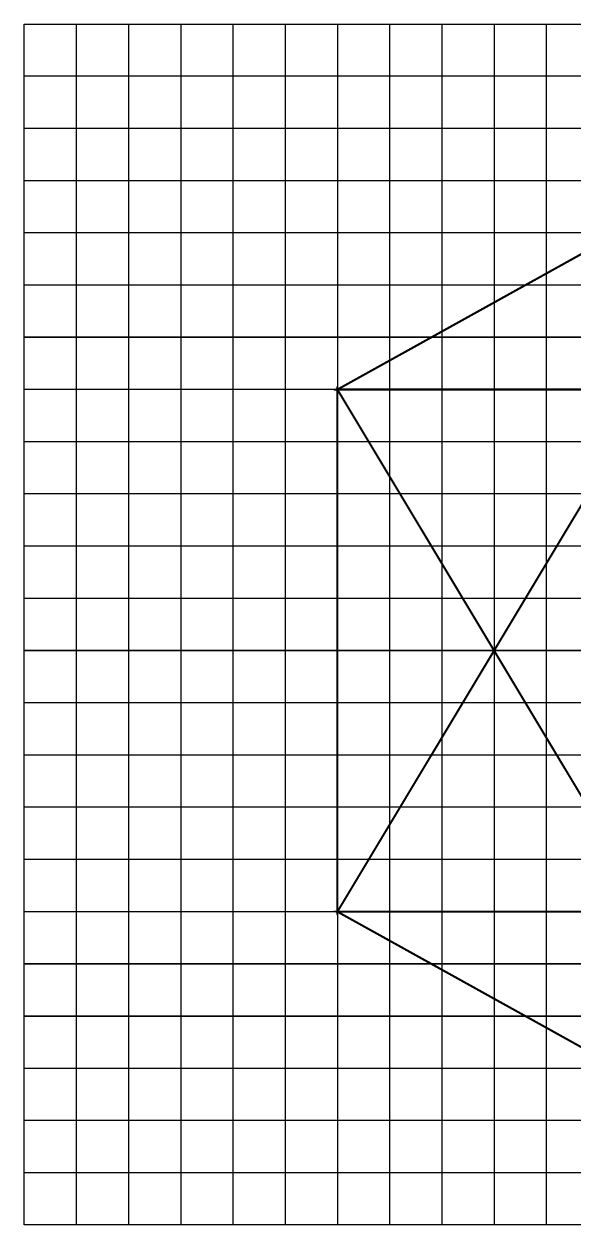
# Model space of a CAD drawing. Header units: metres. Extents: x 1550.1 to 1638.8, y 1292.3 to 1349.9.
# Drawn here: x 1590.93 to 1601.46, y 1292.35 to 1315.35 of the extents above; entities that cross this region are included whole.
import ezdxf

# ---------------------------------------------------------------- set-up
doc = ezdxf.new("R2010")
doc.units = ezdxf.units.M
doc.layers.add('DIGITOS', color=4, linetype='Continuous')
doc.layers.add('REJILLA', color=1, linetype='Continuous')

msp = doc.modelspace()

# ---------------------------------------------------------------- linework, layer by layer
at = {"layer": 'DIGITOS', "const_width": 0.04}
for points in [[(1596.926, 1308.347), (1602.926, 1308.347), (1605.926, 1313.347)], [(1602.926, 1308.347), (1599.926, 1303.347), (1596.926, 1308.347)], [(1596.926, 1308.347), (1596.926, 1298.347), (1599.926, 1303.347)], [(1596.926, 1298.347), (1602.926, 1298.347), (1599.926, 1303.347)], [(1596.926, 1298.347), (1605.926, 1293.347), (1602.926, 1298.347)]]:
    msp.add_lwpolyline(points, close=True, dxfattribs=at)
at = {"layer": 'REJILLA'}
for p, q in [((1590.926, 1315.347), (1591.926, 1315.347)), ((1590.926, 1314.347), (1590.926, 1315.347)), ((1591.926, 1315.347), (1591.926, 1314.347)), ((1591.926, 1315.347), (1592.926, 1315.347)), ((1592.926, 1315.347), (1592.926, 1314.347)), ((1592.926, 1315.347), (1593.926, 1315.347)), ((1593.926, 1315.347), (1593.926, 1314.347)), ((1593.926, 1315.347), (1594.926, 1315.347)), ((1594.926, 1315.347), (1594.926, 1314.347)), ((1594.926, 1315.347), (1595.926, 1315.347)), ((1595.926, 1315.347), (1595.926, 1314.347)), ((1595.926, 1315.347), (1596.926, 1315.347)), ((1596.926, 1315.347), (1596.926, 1314.347)), ((1596.926, 1315.347), (1597.926, 1315.347)), ((1597.926, 1315.347), (1597.926, 1314.347)), ((1597.926, 1315.347), (1598.926, 1315.347)), ((1598.926, 1315.347), (1598.926, 1314.347)), ((1598.926, 1315.347), (1599.926, 1315.347)), ((1599.926, 1315.347), (1599.926, 1314.347)), ((1599.926, 1315.347), (1600.926, 1315.347)), ((1600.926, 1315.347), (1600.926, 1314.347)), ((1600.926, 1315.347), (1601.926, 1315.347)), ((1591.926, 1314.347), (1590.926, 1314.347)), ((1590.926, 1313.347), (1590.926, 1314.347)), ((1592.926, 1314.347), (1591.926, 1314.347)), ((1591.926, 1314.347), (1591.926, 1313.347)), ((1593.926, 1314.347), (1592.926, 1314.347)), ((1592.926, 1314.347), (1592.926, 1313.347)), ((1594.926, 1314.347), (1593.926, 1314.347)), ((1593.926, 1314.347), (1593.926, 1313.347)), ((1595.926, 1314.347), (1594.926, 1314.347)), ((1594.926, 1314.347), (1594.926, 1313.347)), ((1596.926, 1314.347), (1595.926, 1314.347)), ((1595.926, 1314.347), (1595.926, 1313.347)), ((1597.926, 1314.347), (1596.926, 1314.347)), ((1596.926, 1314.347), (1596.926, 1313.347)), ((1598.926, 1314.347), (1597.926, 1314.347)), ((1597.926, 1314.347), (1597.926, 1313.347)), ((1599.926, 1314.347), (1598.926, 1314.347)), ((1598.926, 1314.347), (1598.926, 1313.347)), ((1600.926, 1314.347), (1599.926, 1314.347)), ((1599.926, 1314.347), (1599.926, 1313.347)), ((1601.926, 1314.347), (1600.926, 1314.347)), ((1600.926, 1314.347), (1600.926, 1313.347)), ((1591.926, 1313.347), (1590.926, 1313.347)), ((1590.926, 1312.347), (1590.926, 1313.347)), ((1592.926, 1313.347), (1591.926, 1313.347)), ((1591.926, 1313.347), (1591.926, 1312.347)), ((1593.926, 1313.347), (1592.926, 1313.347)), ((1592.926, 1313.347), (1592.926, 1312.347)), ((1594.926, 1313.347), (1593.926, 1313.347)), ((1593.926, 1313.347), (1593.926, 1312.347)), ((1595.926, 1313.347), (1594.926, 1313.347)), ((1594.926, 1313.347), (1594.926, 1312.347)), ((1596.926, 1313.347), (1595.926, 1313.347)), ((1595.926, 1313.347), (1595.926, 1312.347)), ((1597.926, 1313.347), (1596.926, 1313.347)), ((1596.926, 1313.347), (1596.926, 1312.347)), ((1598.926, 1313.347), (1597.926, 1313.347)), ((1597.926, 1313.347), (1597.926, 1312.347)), ((1599.926, 1313.347), (1598.926, 1313.347)), ((1598.926, 1313.347), (1598.926, 1312.347)), ((1600.926, 1313.347), (1599.926, 1313.347)), ((1599.926, 1313.347), (1599.926, 1312.347)), ((1601.926, 1313.347), (1600.926, 1313.347)), ((1600.926, 1313.347), (1600.926, 1312.347)), ((1591.926, 1312.347), (1590.926, 1312.347)), ((1590.926, 1311.347), (1590.926, 1312.347)), ((1592.926, 1312.347), (1591.926, 1312.347)), ((1591.926, 1312.347), (1591.926, 1311.347)), ((1593.926, 1312.347), (1592.926, 1312.347)), ((1592.926, 1312.347), (1592.926, 1311.347)), ((1594.926, 1312.347), (1593.926, 1312.347)), ((1593.926, 1312.347), (1593.926, 1311.347)), ((1595.926, 1312.347), (1594.926, 1312.347)), ((1594.926, 1312.347), (1594.926, 1311.347)), ((1596.926, 1312.347), (1595.926, 1312.347)), ((1595.926, 1312.347), (1595.926, 1311.347)), ((1597.926, 1312.347), (1596.926, 1312.347)), ((1596.926, 1312.347), (1596.926, 1311.347)), ((1598.926, 1312.347), (1597.926, 1312.347)), ((1597.926, 1312.347), (1597.926, 1311.347)), ((1599.926, 1312.347), (1598.926, 1312.347)), ((1598.926, 1312.347), (1598.926, 1311.347)), ((1600.926, 1312.347), (1599.926, 1312.347)), ((1599.926, 1312.347), (1599.926, 1311.347)), ((1601.926, 1312.347), (1600.926, 1312.347)), ((1600.926, 1312.347), (1600.926, 1311.347)), ((1591.926, 1311.347), (1590.926, 1311.347)), ((1590.926, 1310.347), (1590.926, 1311.347)), ((1592.926, 1311.347), (1591.926, 1311.347)), ((1591.926, 1311.347), (1591.926, 1310.347)), ((1593.926, 1311.347), (1592.926, 1311.347)), ((1592.926, 1311.347), (1592.926, 1310.347)), ((1594.926, 1311.347), (1593.926, 1311.347)), ((1593.926, 1311.347), (1593.926, 1310.347)), ((1595.926, 1311.347), (1594.926, 1311.347)), ((1594.926, 1311.347), (1594.926, 1310.347)), ((1596.926, 1311.347), (1595.926, 1311.347)), ((1595.926, 1311.347), (1595.926, 1310.347)), ((1597.926, 1311.347), (1596.926, 1311.347)), ((1596.926, 1311.347), (1596.926, 1310.347)), ((1598.926, 1311.347), (1597.926, 1311.347)), ((1597.926, 1311.347), (1597.926, 1310.347)), ((1599.926, 1311.347), (1598.926, 1311.347)), ((1598.926, 1311.347), (1598.926, 1310.347)), ((1600.926, 1311.347), (1599.926, 1311.347)), ((1599.926, 1311.347), (1599.926, 1310.347)), ((1601.926, 1311.347), (1600.926, 1311.347)), ((1600.926, 1311.347), (1600.926, 1310.347)), ((1591.926, 1310.347), (1590.926, 1310.347)), ((1590.926, 1309.347), (1590.926, 1310.347)), ((1592.926, 1310.347), (1591.926, 1310.347)), ((1591.926, 1310.347), (1591.926, 1309.347)), ((1593.926, 1310.347), (1592.926, 1310.347)), ((1592.926, 1310.347), (1592.926, 1309.347)), ((1594.926, 1310.347), (1593.926, 1310.347)), ((1593.926, 1310.347), (1593.926, 1309.347)), ((1595.926, 1310.347), (1594.926, 1310.347)), ((1594.926, 1310.347), (1594.926, 1309.347)), ((1596.926, 1310.347), (1595.926, 1310.347)), ((1595.926, 1310.347), (1595.926, 1309.347)), ((1597.926, 1310.347), (1596.926, 1310.347)), ((1596.926, 1310.347), (1596.926, 1309.347)), ((1598.926, 1310.347), (1597.926, 1310.347)), ((1597.926, 1310.347), (1597.926, 1309.347)), ((1599.926, 1310.347), (1598.926, 1310.347)), ((1598.926, 1310.347), (1598.926, 1309.347)), ((1600.926, 1310.347), (1599.926, 1310.347)), ((1599.926, 1310.347), (1599.926, 1309.347)), ((1601.926, 1310.347), (1600.926, 1310.347)), ((1600.926, 1310.347), (1600.926, 1309.347)), ((1591.926, 1309.347), (1590.926, 1309.347)), ((1590.926, 1309.347), (1591.926, 1309.347)), ((1590.926, 1308.347), (1590.926, 1309.347)), ((1592.926, 1309.347), (1591.926, 1309.347)), ((1591.926, 1309.347), (1591.926, 1308.347)), ((1591.926, 1309.347), (1592.926, 1309.347)), ((1593.926, 1309.347), (1592.926, 1309.347)), ((1592.926, 1309.347), (1592.926, 1308.347)), ((1592.926, 1309.347), (1593.926, 1309.347)), ((1594.926, 1309.347), (1593.926, 1309.347)), ((1593.926, 1309.347), (1593.926, 1308.347)), ((1593.926, 1309.347), (1594.926, 1309.347)), ((1595.926, 1309.347), (1594.926, 1309.347)), ((1594.926, 1309.347), (1594.926, 1308.347)), ((1594.926, 1309.347), (1595.926, 1309.347)), ((1596.926, 1309.347), (1595.926, 1309.347)), ((1595.926, 1309.347), (1595.926, 1308.347)), ((1595.926, 1309.347), (1596.926, 1309.347)), ((1597.926, 1309.347), (1596.926, 1309.347)), ((1596.926, 1309.347), (1596.926, 1308.347)), ((1596.926, 1309.347), (1597.926, 1309.347)), ((1598.926, 1309.347), (1597.926, 1309.347)), ((1597.926, 1309.347), (1597.926, 1308.347)), ((1597.926, 1309.347), (1598.926, 1309.347)), ((1599.926, 1309.347), (1598.926, 1309.347)), ((1598.926, 1309.347), (1598.926, 1308.347)), ((1598.926, 1309.347), (1599.926, 1309.347)), ((1600.926, 1309.347), (1599.926, 1309.347)), ((1599.926, 1309.347), (1599.926, 1308.347)), ((1599.926, 1309.347), (1600.926, 1309.347)), ((1601.926, 1309.347), (1600.926, 1309.347)), ((1600.926, 1309.347), (1600.926, 1308.347)), ((1600.926, 1309.347), (1601.926, 1309.347)), ((1591.926, 1308.347), (1590.926, 1308.347)), ((1590.926, 1307.347), (1590.926, 1308.347)), ((1592.926, 1308.347), (1591.926, 1308.347)), ((1591.926, 1308.347), (1591.926, 1307.347)), ((1593.926, 1308.347), (1592.926, 1308.347)), ((1592.926, 1308.347), (1592.926, 1307.347)), ((1594.926, 1308.347), (1593.926, 1308.347)), ((1593.926, 1308.347), (1593.926, 1307.347)), ((1595.926, 1308.347), (1594.926, 1308.347)), ((1594.926, 1308.347), (1594.926, 1307.347)), ((1596.926, 1308.347), (1595.926, 1308.347)), ((1595.926, 1308.347), (1595.926, 1307.347)), ((1597.926, 1308.347), (1596.926, 1308.347)), ((1596.926, 1308.347), (1596.926, 1307.347)), ((1598.926, 1308.347), (1597.926, 1308.347)), ((1597.926, 1308.347), (1597.926, 1307.347)), ((1599.926, 1308.347), (1598.926, 1308.347)), ((1598.926, 1308.347), (1598.926, 1307.347)), ((1600.926, 1308.347), (1599.926, 1308.347)), ((1599.926, 1308.347), (1599.926, 1307.347)), ((1601.926, 1308.347), (1600.926, 1308.347)), ((1600.926, 1308.347), (1600.926, 1307.347)), ((1591.926, 1307.347), (1590.926, 1307.347)), ((1590.926, 1306.347), (1590.926, 1307.347)), ((1592.926, 1307.347), (1591.926, 1307.347)), ((1591.926, 1307.347), (1591.926, 1306.347)), ((1593.926, 1307.347), (1592.926, 1307.347)), ((1592.926, 1307.347), (1592.926, 1306.347)), ((1594.926, 1307.347), (1593.926, 1307.347)), ((1593.926, 1307.347), (1593.926, 1306.347)), ((1595.926, 1307.347), (1594.926, 1307.347)), ((1594.926, 1307.347), (1594.926, 1306.347)), ((1596.926, 1307.347), (1595.926, 1307.347)), ((1595.926, 1307.347), (1595.926, 1306.347)), ((1597.926, 1307.347), (1596.926, 1307.347)), ((1596.926, 1307.347), (1596.926, 1306.347)), ((1598.926, 1307.347), (1597.926, 1307.347)), ((1597.926, 1307.347), (1597.926, 1306.347)), ((1599.926, 1307.347), (1598.926, 1307.347)), ((1598.926, 1307.347), (1598.926, 1306.347)), ((1600.926, 1307.347), (1599.926, 1307.347)), ((1599.926, 1307.347), (1599.926, 1306.347)), ((1601.926, 1307.347), (1600.926, 1307.347)), ((1600.926, 1307.347), (1600.926, 1306.347)), ((1591.926, 1306.347), (1590.926, 1306.347)), ((1590.926, 1305.347), (1590.926, 1306.347)), ((1592.926, 1306.347), (1591.926, 1306.347)), ((1591.926, 1306.347), (1591.926, 1305.347)), ((1593.926, 1306.347), (1592.926, 1306.347)), ((1592.926, 1306.347), (1592.926, 1305.347)), ((1594.926, 1306.347), (1593.926, 1306.347)), ((1593.926, 1306.347), (1593.926, 1305.347)), ((1595.926, 1306.347), (1594.926, 1306.347)), ((1594.926, 1306.347), (1594.926, 1305.347)), ((1596.926, 1306.347), (1595.926, 1306.347)), ((1595.926, 1306.347), (1595.926, 1305.347)), ((1597.926, 1306.347), (1596.926, 1306.347)), ((1596.926, 1306.347), (1596.926, 1305.347)), ((1598.926, 1306.347), (1597.926, 1306.347)), ((1597.926, 1306.347), (1597.926, 1305.347)), ((1599.926, 1306.347), (1598.926, 1306.347)), ((1598.926, 1306.347), (1598.926, 1305.347)), ((1600.926, 1306.347), (1599.926, 1306.347)), ((1599.926, 1306.347), (1599.926, 1305.347)), ((1601.926, 1306.347), (1600.926, 1306.347)), ((1600.926, 1306.347), (1600.926, 1305.347)), ((1591.926, 1305.347), (1590.926, 1305.347)), ((1590.926, 1304.347), (1590.926, 1305.347)), ((1592.926, 1305.347), (1591.926, 1305.347)), ((1591.926, 1305.347), (1591.926, 1304.347)), ((1593.926, 1305.347), (1592.926, 1305.347)), ((1592.926, 1305.347), (1592.926, 1304.347)), ((1594.926, 1305.347), (1593.926, 1305.347)), ((1593.926, 1305.347), (1593.926, 1304.347)), ((1595.926, 1305.347), (1594.926, 1305.347)), ((1594.926, 1305.347), (1594.926, 1304.347)), ((1596.926, 1305.347), (1595.926, 1305.347)), ((1595.926, 1305.347), (1595.926, 1304.347)), ((1597.926, 1305.347), (1596.926, 1305.347)), ((1596.926, 1305.347), (1596.926, 1304.347)), ((1598.926, 1305.347), (1597.926, 1305.347)), ((1597.926, 1305.347), (1597.926, 1304.347)), ((1599.926, 1305.347), (1598.926, 1305.347)), ((1598.926, 1305.347), (1598.926, 1304.347)), ((1600.926, 1305.347), (1599.926, 1305.347)), ((1599.926, 1305.347), (1599.926, 1304.347)), ((1601.926, 1305.347), (1600.926, 1305.347)), ((1600.926, 1305.347), (1600.926, 1304.347)), ((1591.926, 1304.347), (1590.926, 1304.347)), ((1590.926, 1303.347), (1590.926, 1304.347)), ((1592.926, 1304.347), (1591.926, 1304.347)), ((1591.926, 1304.347), (1591.926, 1303.347)), ((1593.926, 1304.347), (1592.926, 1304.347)), ((1592.926, 1304.347), (1592.926, 1303.347)), ((1594.926, 1304.347), (1593.926, 1304.347)), ((1593.926, 1304.347), (1593.926, 1303.347)), ((1595.926, 1304.347), (1594.926, 1304.347)), ((1594.926, 1304.347), (1594.926, 1303.347)), ((1596.926, 1304.347), (1595.926, 1304.347)), ((1595.926, 1304.347), (1595.926, 1303.347)), ((1597.926, 1304.347), (1596.926, 1304.347)), ((1596.926, 1304.347), (1596.926, 1303.347)), ((1598.926, 1304.347), (1597.926, 1304.347)), ((1597.926, 1304.347), (1597.926, 1303.347)), ((1599.926, 1304.347), (1598.926, 1304.347)), ((1598.926, 1304.347), (1598.926, 1303.347)), ((1600.926, 1304.347), (1599.926, 1304.347)), ((1599.926, 1304.347), (1599.926, 1303.347)), ((1601.926, 1304.347), (1600.926, 1304.347)), ((1600.926, 1304.347), (1600.926, 1303.347)), ((1591.926, 1303.347), (1590.926, 1303.347)), ((1590.926, 1303.347), (1591.926, 1303.347)), ((1590.926, 1302.347), (1590.926, 1303.347)), ((1592.926, 1303.347), (1591.926, 1303.347)), ((1591.926, 1303.347), (1591.926, 1302.347)), ((1591.926, 1303.347), (1592.926, 1303.347)), ((1593.926, 1303.347), (1592.926, 1303.347)), ((1592.926, 1303.347), (1592.926, 1302.347)), ((1592.926, 1303.347), (1593.926, 1303.347)), ((1594.926, 1303.347), (1593.926, 1303.347)), ((1593.926, 1303.347), (1593.926, 1302.347)), ((1593.926, 1303.347), (1594.926, 1303.347)), ((1595.926, 1303.347), (1594.926, 1303.347)), ((1594.926, 1303.347), (1594.926, 1302.347)), ((1594.926, 1303.347), (1595.926, 1303.347)), ((1596.926, 1303.347), (1595.926, 1303.347)), ((1595.926, 1303.347), (1595.926, 1302.347)), ((1595.926, 1303.347), (1596.926, 1303.347)), ((1597.926, 1303.347), (1596.926, 1303.347)), ((1596.926, 1303.347), (1596.926, 1302.347)), ((1596.926, 1303.347), (1597.926, 1303.347)), ((1598.926, 1303.347), (1597.926, 1303.347)), ((1597.926, 1303.347), (1597.926, 1302.347)), ((1597.926, 1303.347), (1598.926, 1303.347)), ((1599.926, 1303.347), (1598.926, 1303.347)), ((1598.926, 1303.347), (1598.926, 1302.347)), ((1598.926, 1303.347), (1599.926, 1303.347)), ((1600.926, 1303.347), (1599.926, 1303.347)), ((1599.926, 1303.347), (1599.926, 1302.347)), ((1599.926, 1303.347), (1600.926, 1303.347)), ((1601.926, 1303.347), (1600.926, 1303.347)), ((1600.926, 1303.347), (1600.926, 1302.347)), ((1600.926, 1303.347), (1601.926, 1303.347)), ((1591.926, 1302.347), (1590.926, 1302.347)), ((1590.926, 1301.347), (1590.926, 1302.347)), ((1592.926, 1302.347), (1591.926, 1302.347)), ((1591.926, 1302.347), (1591.926, 1301.347)), ((1593.926, 1302.347), (1592.926, 1302.347)), ((1592.926, 1302.347), (1592.926, 1301.347)), ((1594.926, 1302.347), (1593.926, 1302.347)), ((1593.926, 1302.347), (1593.926, 1301.347)), ((1595.926, 1302.347), (1594.926, 1302.347)), ((1594.926, 1302.347), (1594.926, 1301.347)), ((1596.926, 1302.347), (1595.926, 1302.347)), ((1595.926, 1302.347), (1595.926, 1301.347)), ((1597.926, 1302.347), (1596.926, 1302.347)), ((1596.926, 1302.347), (1596.926, 1301.347)), ((1598.926, 1302.347), (1597.926, 1302.347)), ((1597.926, 1302.347), (1597.926, 1301.347)), ((1599.926, 1302.347), (1598.926, 1302.347)), ((1598.926, 1302.347), (1598.926, 1301.347)), ((1600.926, 1302.347), (1599.926, 1302.347)), ((1599.926, 1302.347), (1599.926, 1301.347)), ((1601.926, 1302.347), (1600.926, 1302.347)), ((1600.926, 1302.347), (1600.926, 1301.347)), ((1591.926, 1301.347), (1590.926, 1301.347)), ((1590.926, 1300.347), (1590.926, 1301.347)), ((1592.926, 1301.347), (1591.926, 1301.347)), ((1591.926, 1301.347), (1591.926, 1300.347)), ((1593.926, 1301.347), (1592.926, 1301.347)), ((1592.926, 1301.347), (1592.926, 1300.347)), ((1594.926, 1301.347), (1593.926, 1301.347)), ((1593.926, 1301.347), (1593.926, 1300.347)), ((1595.926, 1301.347), (1594.926, 1301.347)), ((1594.926, 1301.347), (1594.926, 1300.347)), ((1596.926, 1301.347), (1595.926, 1301.347)), ((1595.926, 1301.347), (1595.926, 1300.347)), ((1597.926, 1301.347), (1596.926, 1301.347)), ((1596.926, 1301.347), (1596.926, 1300.347)), ((1598.926, 1301.347), (1597.926, 1301.347)), ((1597.926, 1301.347), (1597.926, 1300.347)), ((1599.926, 1301.347), (1598.926, 1301.347)), ((1598.926, 1301.347), (1598.926, 1300.347)), ((1600.926, 1301.347), (1599.926, 1301.347)), ((1599.926, 1301.347), (1599.926, 1300.347)), ((1601.926, 1301.347), (1600.926, 1301.347)), ((1600.926, 1301.347), (1600.926, 1300.347)), ((1591.926, 1300.347), (1590.926, 1300.347)), ((1590.926, 1299.347), (1590.926, 1300.347)), ((1592.926, 1300.347), (1591.926, 1300.347)), ((1591.926, 1300.347), (1591.926, 1299.347)), ((1593.926, 1300.347), (1592.926, 1300.347)), ((1592.926, 1300.347), (1592.926, 1299.347)), ((1594.926, 1300.347), (1593.926, 1300.347)), ((1593.926, 1300.347), (1593.926, 1299.347)), ((1595.926, 1300.347), (1594.926, 1300.347)), ((1594.926, 1300.347), (1594.926, 1299.347)), ((1596.926, 1300.347), (1595.926, 1300.347)), ((1595.926, 1300.347), (1595.926, 1299.347)), ((1597.926, 1300.347), (1596.926, 1300.347)), ((1596.926, 1300.347), (1596.926, 1299.347)), ((1598.926, 1300.347), (1597.926, 1300.347)), ((1597.926, 1300.347), (1597.926, 1299.347)), ((1599.926, 1300.347), (1598.926, 1300.347)), ((1598.926, 1300.347), (1598.926, 1299.347)), ((1600.926, 1300.347), (1599.926, 1300.347)), ((1599.926, 1300.347), (1599.926, 1299.347)), ((1601.926, 1300.347), (1600.926, 1300.347)), ((1600.926, 1300.347), (1600.926, 1299.347)), ((1591.926, 1299.347), (1590.926, 1299.347)), ((1590.926, 1298.347), (1590.926, 1299.347)), ((1592.926, 1299.347), (1591.926, 1299.347)), ((1591.926, 1299.347), (1591.926, 1298.347)), ((1593.926, 1299.347), (1592.926, 1299.347)), ((1592.926, 1299.347), (1592.926, 1298.347)), ((1594.926, 1299.347), (1593.926, 1299.347)), ((1593.926, 1299.347), (1593.926, 1298.347)), ((1595.926, 1299.347), (1594.926, 1299.347)), ((1594.926, 1299.347), (1594.926, 1298.347)), ((1596.926, 1299.347), (1595.926, 1299.347)), ((1595.926, 1299.347), (1595.926, 1298.347)), ((1597.926, 1299.347), (1596.926, 1299.347)), ((1596.926, 1299.347), (1596.926, 1298.347)), ((1598.926, 1299.347), (1597.926, 1299.347)), ((1597.926, 1299.347), (1597.926, 1298.347)), ((1599.926, 1299.347), (1598.926, 1299.347)), ((1598.926, 1299.347), (1598.926, 1298.347)), ((1600.926, 1299.347), (1599.926, 1299.347)), ((1599.926, 1299.347), (1599.926, 1298.347)), ((1601.926, 1299.347), (1600.926, 1299.347)), ((1600.926, 1299.347), (1600.926, 1298.347)), ((1591.926, 1298.347), (1590.926, 1298.347)), ((1590.926, 1297.347), (1590.926, 1298.347)), ((1592.926, 1298.347), (1591.926, 1298.347)), ((1591.926, 1298.347), (1591.926, 1297.347)), ((1593.926, 1298.347), (1592.926, 1298.347)), ((1592.926, 1298.347), (1592.926, 1297.347)), ((1594.926, 1298.347), (1593.926, 1298.347)), ((1593.926, 1298.347), (1593.926, 1297.347)), ((1595.926, 1298.347), (1594.926, 1298.347)), ((1594.926, 1298.347), (1594.926, 1297.347)), ((1596.926, 1298.347), (1595.926, 1298.347)), ((1595.926, 1298.347), (1595.926, 1297.347)), ((1597.926, 1298.347), (1596.926, 1298.347)), ((1596.926, 1298.347), (1596.926, 1297.347)), ((1598.926, 1298.347), (1597.926, 1298.347)), ((1597.926, 1298.347), (1597.926, 1297.347)), ((1599.926, 1298.347), (1598.926, 1298.347)), ((1598.926, 1298.347), (1598.926, 1297.347)), ((1600.926, 1298.347), (1599.926, 1298.347)), ((1599.926, 1298.347), (1599.926, 1297.347)), ((1601.926, 1298.347), (1600.926, 1298.347)), ((1600.926, 1298.347), (1600.926, 1297.347)), ((1591.926, 1297.347), (1590.926, 1297.347)), ((1590.926, 1297.347), (1591.926, 1297.347)), ((1590.926, 1296.347), (1590.926, 1297.347)), ((1592.926, 1297.347), (1591.926, 1297.347)), ((1591.926, 1297.347), (1591.926, 1296.347)), ((1591.926, 1297.347), (1592.926, 1297.347)), ((1593.926, 1297.347), (1592.926, 1297.347)), ((1592.926, 1297.347), (1592.926, 1296.347)), ((1592.926, 1297.347), (1593.926, 1297.347)), ((1594.926, 1297.347), (1593.926, 1297.347)), ((1593.926, 1297.347), (1593.926, 1296.347)), ((1593.926, 1297.347), (1594.926, 1297.347)), ((1595.926, 1297.347), (1594.926, 1297.347)), ((1594.926, 1297.347), (1594.926, 1296.347)), ((1594.926, 1297.347), (1595.926, 1297.347)), ((1596.926, 1297.347), (1595.926, 1297.347)), ((1595.926, 1297.347), (1595.926, 1296.347)), ((1595.926, 1297.347), (1596.926, 1297.347)), ((1597.926, 1297.347), (1596.926, 1297.347)), ((1596.926, 1297.347), (1596.926, 1296.347)), ((1596.926, 1297.347), (1597.926, 1297.347)), ((1598.926, 1297.347), (1597.926, 1297.347)), ((1597.926, 1297.347), (1597.926, 1296.347)), ((1597.926, 1297.347), (1598.926, 1297.347)), ((1599.926, 1297.347), (1598.926, 1297.347)), ((1598.926, 1297.347), (1598.926, 1296.347)), ((1598.926, 1297.347), (1599.926, 1297.347)), ((1600.926, 1297.347), (1599.926, 1297.347)), ((1599.926, 1297.347), (1599.926, 1296.347)), ((1599.926, 1297.347), (1600.926, 1297.347)), ((1601.926, 1297.347), (1600.926, 1297.347)), ((1600.926, 1297.347), (1600.926, 1296.347)), ((1600.926, 1297.347), (1601.926, 1297.347)), ((1591.926, 1296.347), (1590.926, 1296.347)), ((1590.926, 1296.347), (1591.926, 1296.347)), ((1590.926, 1295.347), (1590.926, 1296.347)), ((1592.926, 1296.347), (1591.926, 1296.347)), ((1591.926, 1296.347), (1591.926, 1295.347)), ((1591.926, 1296.347), (1592.926, 1296.347)), ((1593.926, 1296.347), (1592.926, 1296.347)), ((1592.926, 1296.347), (1592.926, 1295.347)), ((1592.926, 1296.347), (1593.926, 1296.347)), ((1594.926, 1296.347), (1593.926, 1296.347)), ((1593.926, 1296.347), (1593.926, 1295.347)), ((1593.926, 1296.347), (1594.926, 1296.347)), ((1595.926, 1296.347), (1594.926, 1296.347)), ((1594.926, 1296.347), (1594.926, 1295.347)), ((1594.926, 1296.347), (1595.926, 1296.347)), ((1596.926, 1296.347), (1595.926, 1296.347)), ((1595.926, 1296.347), (1595.926, 1295.347)), ((1595.926, 1296.347), (1596.926, 1296.347)), ((1597.926, 1296.347), (1596.926, 1296.347)), ((1596.926, 1296.347), (1596.926, 1295.347)), ((1596.926, 1296.347), (1597.926, 1296.347)), ((1598.926, 1296.347), (1597.926, 1296.347)), ((1597.926, 1296.347), (1597.926, 1295.347)), ((1597.926, 1296.347), (1598.926, 1296.347)), ((1599.926, 1296.347), (1598.926, 1296.347)), ((1598.926, 1296.347), (1598.926, 1295.347)), ((1598.926, 1296.347), (1599.926, 1296.347)), ((1600.926, 1296.347), (1599.926, 1296.347)), ((1599.926, 1296.347), (1599.926, 1295.347)), ((1599.926, 1296.347), (1600.926, 1296.347)), ((1601.926, 1296.347), (1600.926, 1296.347)), ((1600.926, 1296.347), (1600.926, 1295.347)), ((1600.926, 1296.347), (1601.926, 1296.347)), ((1591.926, 1295.347), (1590.926, 1295.347)), ((1590.926, 1294.347), (1590.926, 1295.347)), ((1592.926, 1295.347), (1591.926, 1295.347)), ((1591.926, 1295.347), (1591.926, 1294.347)), ((1593.926, 1295.347), (1592.926, 1295.347)), ((1592.926, 1295.347), (1592.926, 1294.347)), ((1594.926, 1295.347), (1593.926, 1295.347)), ((1593.926, 1295.347), (1593.926, 1294.347)), ((1595.926, 1295.347), (1594.926, 1295.347)), ((1594.926, 1295.347), (1594.926, 1294.347)), ((1596.926, 1295.347), (1595.926, 1295.347)), ((1595.926, 1295.347), (1595.926, 1294.347)), ((1597.926, 1295.347), (1596.926, 1295.347)), ((1596.926, 1295.347), (1596.926, 1294.347)), ((1598.926, 1295.347), (1597.926, 1295.347)), ((1597.926, 1295.347), (1597.926, 1294.347)), ((1599.926, 1295.347), (1598.926, 1295.347)), ((1598.926, 1295.347), (1598.926, 1294.347)), ((1600.926, 1295.347), (1599.926, 1295.347)), ((1599.926, 1295.347), (1599.926, 1294.347)), ((1601.926, 1295.347), (1600.926, 1295.347)), ((1600.926, 1295.347), (1600.926, 1294.347)), ((1591.926, 1294.347), (1590.926, 1294.347)), ((1590.926, 1293.347), (1590.926, 1294.347)), ((1592.926, 1294.347), (1591.926, 1294.347)), ((1591.926, 1294.347), (1591.926, 1293.347)), ((1593.926, 1294.347), (1592.926, 1294.347)), ((1592.926, 1294.347), (1592.926, 1293.347)), ((1594.926, 1294.347), (1593.926, 1294.347)), ((1593.926, 1294.347), (1593.926, 1293.347)), ((1595.926, 1294.347), (1594.926, 1294.347)), ((1594.926, 1294.347), (1594.926, 1293.347)), ((1596.926, 1294.347), (1595.926, 1294.347)), ((1595.926, 1294.347), (1595.926, 1293.347)), ((1597.926, 1294.347), (1596.926, 1294.347)), ((1596.926, 1294.347), (1596.926, 1293.347)), ((1598.926, 1294.347), (1597.926, 1294.347)), ((1597.926, 1294.347), (1597.926, 1293.347)), ((1599.926, 1294.347), (1598.926, 1294.347)), ((1598.926, 1294.347), (1598.926, 1293.347)), ((1600.926, 1294.347), (1599.926, 1294.347)), ((1599.926, 1294.347), (1599.926, 1293.347)), ((1601.926, 1294.347), (1600.926, 1294.347)), ((1600.926, 1294.347), (1600.926, 1293.347)), ((1591.926, 1293.347), (1590.926, 1293.347)), ((1590.926, 1292.347), (1590.926, 1293.347)), ((1592.926, 1293.347), (1591.926, 1293.347)), ((1591.926, 1293.347), (1591.926, 1292.347)), ((1593.926, 1293.347), (1592.926, 1293.347)), ((1592.926, 1293.347), (1592.926, 1292.347)), ((1594.926, 1293.347), (1593.926, 1293.347)), ((1593.926, 1293.347), (1593.926, 1292.347)), ((1595.926, 1293.347), (1594.926, 1293.347)), ((1594.926, 1293.347), (1594.926, 1292.347)), ((1596.926, 1293.347), (1595.926, 1293.347)), ((1595.926, 1293.347), (1595.926, 1292.347)), ((1597.926, 1293.347), (1596.926, 1293.347)), ((1596.926, 1293.347), (1596.926, 1292.347)), ((1598.926, 1293.347), (1597.926, 1293.347)), ((1597.926, 1293.347), (1597.926, 1292.347)), ((1599.926, 1293.347), (1598.926, 1293.347)), ((1598.926, 1293.347), (1598.926, 1292.347)), ((1600.926, 1293.347), (1599.926, 1293.347)), ((1599.926, 1293.347), (1599.926, 1292.347)), ((1601.926, 1293.347), (1600.926, 1293.347)), ((1600.926, 1293.347), (1600.926, 1292.347)), ((1591.926, 1292.347), (1590.926, 1292.347)), ((1592.926, 1292.347), (1591.926, 1292.347)), ((1593.926, 1292.347), (1592.926, 1292.347)), ((1594.926, 1292.347), (1593.926, 1292.347)), ((1595.926, 1292.347), (1594.926, 1292.347)), ((1596.926, 1292.347), (1595.926, 1292.347)), ((1597.926, 1292.347), (1596.926, 1292.347)), ((1598.926, 1292.347), (1597.926, 1292.347)), ((1599.926, 1292.347), (1598.926, 1292.347)), ((1600.926, 1292.347), (1599.926, 1292.347)), ((1601.926, 1292.347), (1600.926, 1292.347))]:
    msp.add_line(p, q, dxfattribs=at)

doc.saveas('drawing.dxf')
